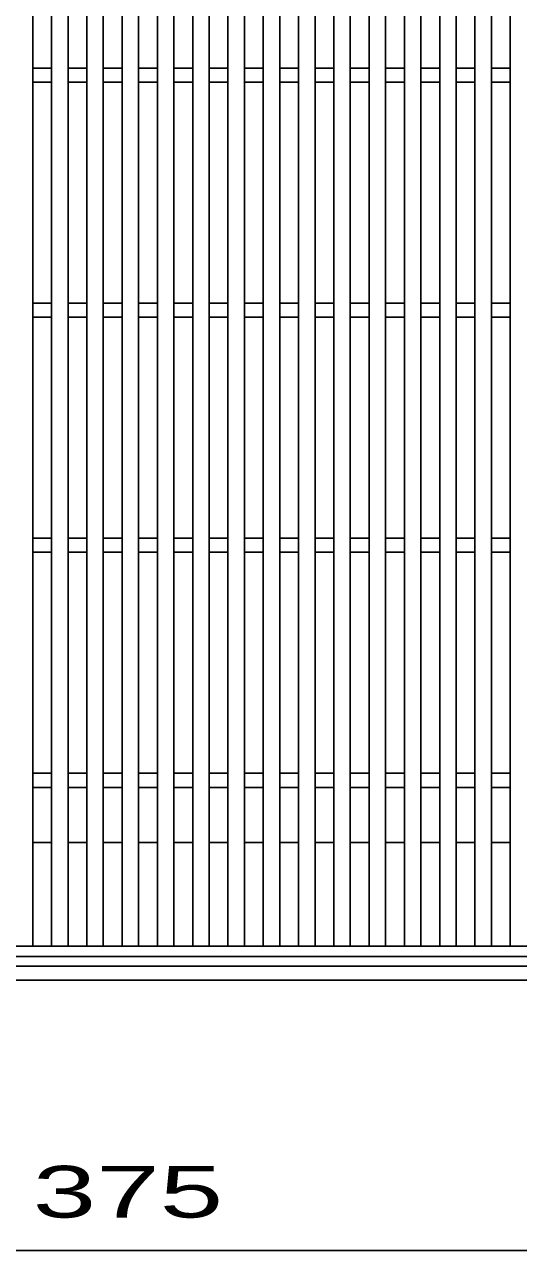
# Model space of a CAD drawing. Units: millimetres, scale not verified. Extents: x -1820 to 1731, y -1282 to 1054.
# Drawn here: x -1154 to -944, y -201 to 320 of the extents above; entities that cross this region are included whole.
import ezdxf
from ezdxf.enums import TextEntityAlignment as Align

# ---------------------------------------------------------------- set-up
doc = ezdxf.new("R2010")
doc.units = ezdxf.units.MM
doc.header["$LTSCALE"] = 10
for name, color, linetype, lineweight in [('16', 3, 'Continuous', 25), ('19', 6, 'Continuous', 25), ('22', 2, 'Continuous', 25)]:
    doc.layers.add(name, color=color, linetype=linetype, lineweight=lineweight)
doc.styles.add('ベクトル', font='')
doc.styles.get('ベクトル').set_extended_font_data('ベクトル')

msp = doc.modelspace()

# ---------------------------------------------------------------- linework, layer by layer
at = {"layer": '16'}
for p, q in [((-1150.5, -71.5), (-1150.5, 369.5)), ((-1142.5, -71.5), (-1142.5, 369.5)), ((-1135.5, -71.5), (-1135.5, 369.5)), ((-1127.5, -71.5), (-1127.5, 369.5)), ((-1120.5, -71.5), (-1120.5, 369.5)), ((-1112.5, -71.5), (-1112.5, 369.5)), ((-1105.5, -71.5), (-1105.5, 369.5)), ((-1097.5, -71.5), (-1097.5, 369.5)), ((-1090.5, -71.5), (-1090.5, 369.5)), ((-1082.5, -71.5), (-1082.5, 369.5)), ((-1075.5, -71.5), (-1075.5, 369.5)), ((-1067.5, -71.5), (-1067.5, 369.5)), ((-1060.5, -71.5), (-1060.5, 369.5)), ((-1052.5, -71.5), (-1052.5, 369.5)), ((-1045.5, -71.5), (-1045.5, 369.5)), ((-1037.5, -71.5), (-1037.5, 369.5)), ((-1030.5, -71.5), (-1030.5, 369.5)), ((-1022.5, -71.5), (-1022.5, 369.5)), ((-1015.5, -71.5), (-1015.5, 369.5)), ((-1007.5, -71.5), (-1007.5, 369.5)), ((-1000.5, -71.5), (-1000.5, 369.5)), ((-992.5, -71.5), (-992.5, 369.5)), ((-985.5, -71.5), (-985.5, 369.5)), ((-977.5, -71.5), (-977.5, 369.5)), ((-970.5, -71.5), (-970.5, 369.5)), ((-962.5, -71.5), (-962.5, 369.5)), ((-955.5, -71.5), (-955.5, 369.5)), ((-947.5, -71.5), (-947.5, 369.5)), ((-1150.5, 302), (-1142.5, 302)), ((-1135.5, 302), (-1127.5, 302)), ((-1120.5, 302), (-1112.5, 302)), ((-1105.5, 302), (-1097.5, 302)), ((-1090.5, 302), (-1082.5, 302)), ((-1075.5, 302), (-1067.5, 302)), ((-1060.5, 302), (-1052.5, 302)), ((-1045.5, 302), (-1037.5, 302)), ((-1030.5, 302), (-1022.5, 302)), ((-1015.5, 302), (-1007.5, 302)), ((-1000.5, 302), (-992.5, 302)), ((-985.5, 302), (-977.5, 302)), ((-970.5, 302), (-962.5, 302)), ((-955.5, 302), (-947.5, 302)), ((-1150.5, 296), (-1142.5, 296)), ((-1135.5, 296), (-1127.5, 296)), ((-1120.5, 296), (-1112.5, 296)), ((-1105.5, 296), (-1097.5, 296)), ((-1090.5, 296), (-1082.5, 296)), ((-1075.5, 296), (-1067.5, 296)), ((-1060.5, 296), (-1052.5, 296)), ((-1045.5, 296), (-1037.5, 296)), ((-1030.5, 296), (-1022.5, 296)), ((-1015.5, 296), (-1007.5, 296)), ((-1000.5, 296), (-992.5, 296)), ((-985.5, 296), (-977.5, 296)), ((-970.5, 296), (-962.5, 296)), ((-955.5, 296), (-947.5, 296)), ((-1150.5, 202), (-1142.5, 202)), ((-1135.5, 202), (-1127.5, 202)), ((-1120.5, 202), (-1112.5, 202)), ((-1105.5, 202), (-1097.5, 202)), ((-1090.5, 202), (-1082.5, 202)), ((-1075.5, 202), (-1067.5, 202)), ((-1060.5, 202), (-1052.5, 202)), ((-1045.5, 202), (-1037.5, 202)), ((-1030.5, 202), (-1022.5, 202)), ((-1015.5, 202), (-1007.5, 202)), ((-1000.5, 202), (-992.5, 202)), ((-985.5, 202), (-977.5, 202)), ((-970.5, 202), (-962.5, 202)), ((-955.5, 202), (-947.5, 202)), ((-1150.5, 196), (-1142.5, 196)), ((-1135.5, 196), (-1127.5, 196)), ((-1120.5, 196), (-1112.5, 196)), ((-1105.5, 196), (-1097.5, 196)), ((-1090.5, 196), (-1082.5, 196)), ((-1075.5, 196), (-1067.5, 196)), ((-1060.5, 196), (-1052.5, 196)), ((-1045.5, 196), (-1037.5, 196)), ((-1030.5, 196), (-1022.5, 196)), ((-1015.5, 196), (-1007.5, 196)), ((-1000.5, 196), (-992.5, 196)), ((-985.5, 196), (-977.5, 196)), ((-970.5, 196), (-962.5, 196)), ((-955.5, 196), (-947.5, 196)), ((-1150.5, 102), (-1142.5, 102)), ((-1135.5, 102), (-1127.5, 102)), ((-1120.5, 102), (-1112.5, 102)), ((-1105.5, 102), (-1097.5, 102)), ((-1090.5, 102), (-1082.5, 102)), ((-1075.5, 102), (-1067.5, 102)), ((-1060.5, 102), (-1052.5, 102)), ((-1045.5, 102), (-1037.5, 102)), ((-1030.5, 102), (-1022.5, 102)), ((-1015.5, 102), (-1007.5, 102)), ((-1000.5, 102), (-992.5, 102)), ((-985.5, 102), (-977.5, 102)), ((-970.5, 102), (-962.5, 102)), ((-955.5, 102), (-947.5, 102)), ((-1150.5, 96), (-1142.5, 96)), ((-1135.5, 96), (-1127.5, 96)), ((-1120.5, 96), (-1112.5, 96)), ((-1105.5, 96), (-1097.5, 96)), ((-1090.5, 96), (-1082.5, 96)), ((-1075.5, 96), (-1067.5, 96)), ((-1060.5, 96), (-1052.5, 96)), ((-1045.5, 96), (-1037.5, 96)), ((-1030.5, 96), (-1022.5, 96)), ((-1015.5, 96), (-1007.5, 96)), ((-1000.5, 96), (-992.5, 96)), ((-985.5, 96), (-977.5, 96)), ((-970.5, 96), (-962.5, 96)), ((-955.5, 96), (-947.5, 96)), ((-1150.5, 2), (-1142.5, 2)), ((-1135.5, 2), (-1127.5, 2)), ((-1120.5, 2), (-1112.5, 2)), ((-1105.5, 2), (-1097.5, 2)), ((-1090.5, 2), (-1082.5, 2)), ((-1075.5, 2), (-1067.5, 2)), ((-1060.5, 2), (-1052.5, 2)), ((-1045.5, 2), (-1037.5, 2)), ((-1030.5, 2), (-1022.5, 2)), ((-1015.5, 2), (-1007.5, 2)), ((-1000.5, 2), (-992.5, 2)), ((-985.5, 2), (-977.5, 2)), ((-970.5, 2), (-962.5, 2)), ((-955.5, 2), (-947.5, 2)), ((-1150.5, -4), (-1142.5, -4)), ((-1135.5, -4), (-1127.5, -4)), ((-1120.5, -4), (-1112.5, -4)), ((-1105.5, -4), (-1097.5, -4)), ((-1090.5, -4), (-1082.5, -4)), ((-1075.5, -4), (-1067.5, -4)), ((-1060.5, -4), (-1052.5, -4)), ((-1045.5, -4), (-1037.5, -4)), ((-1030.5, -4), (-1022.5, -4)), ((-1015.5, -4), (-1007.5, -4)), ((-1000.5, -4), (-992.5, -4)), ((-985.5, -4), (-977.5, -4)), ((-970.5, -4), (-962.5, -4)), ((-955.5, -4), (-947.5, -4)), ((-1150.5, -27.5), (-1142.5, -27.5)), ((-1135.5, -27.5), (-1127.5, -27.5)), ((-1120.5, -27.5), (-1112.5, -27.5)), ((-1105.5, -27.5), (-1097.5, -27.5)), ((-1090.5, -27.5), (-1082.5, -27.5)), ((-1075.5, -27.5), (-1067.5, -27.5)), ((-1060.5, -27.5), (-1052.5, -27.5)), ((-1045.5, -27.5), (-1037.5, -27.5)), ((-1030.5, -27.5), (-1022.5, -27.5)), ((-1015.5, -27.5), (-1007.5, -27.5)), ((-1000.5, -27.5), (-992.5, -27.5)), ((-985.5, -27.5), (-977.5, -27.5)), ((-970.5, -27.5), (-962.5, -27.5)), ((-955.5, -27.5), (-947.5, -27.5)), ((-1352.5, -71.5), (-852.5, -71.5)), ((-1157.5, -71.5), (-1150.5, -71.5)), ((-1142.5, -71.5), (-1135.5, -71.5)), ((-1127.5, -71.5), (-1120.5, -71.5)), ((-1112.5, -71.5), (-1105.5, -71.5)), ((-1097.5, -71.5), (-1090.5, -71.5)), ((-1082.5, -71.5), (-1075.5, -71.5)), ((-1067.5, -71.5), (-1060.5, -71.5)), ((-1052.5, -71.5), (-1045.5, -71.5)), ((-1037.5, -71.5), (-1030.5, -71.5)), ((-1022.5, -71.5), (-1015.5, -71.5)), ((-1007.5, -71.5), (-1000.5, -71.5)), ((-992.5, -71.5), (-985.5, -71.5)), ((-977.5, -71.5), (-970.5, -71.5)), ((-962.5, -71.5), (-955.5, -71.5)), ((-947.5, -71.5), (-940.5, -71.5)), ((-852.5, -76), (-1352.5, -76))]:
    msp.add_line(p, q, dxfattribs=at)
at = {"layer": '19'}
for p, q in [((-1355, -80), (-345, -80)), ((-1355, -86), (-345, -86))]:
    msp.add_line(p, q, dxfattribs=at)
at = {"layer": '22', "color": 4}
msp.add_line((-1289, -201), (-914, -201), dxfattribs=at)

# ---------------------------------------------------------------- texts
at = {"layer": '22', "style": 'ベクトル', "width": 1.65}
msp.add_text(' 375 ', height=21.99, dxfattribs=at).set_placement((-1164, -176), align=Align.MIDDLE_LEFT)

doc.saveas('drawing.dxf')
